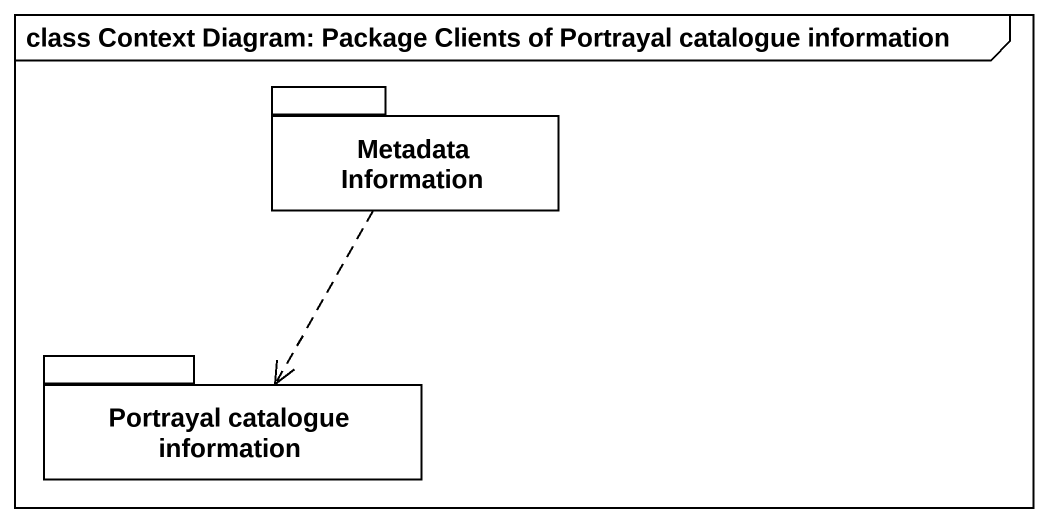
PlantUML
@startuml
mainframe class Context Diagram: Package Clients of Portrayal catalogue information
package "Metadata Information" as Metadata_Information #FFFFFF {
}
package "Portrayal catalogue information" as Portrayal_catalogue #FFFFFF {
}
Metadata_Information ..> Portrayal_catalogue
@enduml
